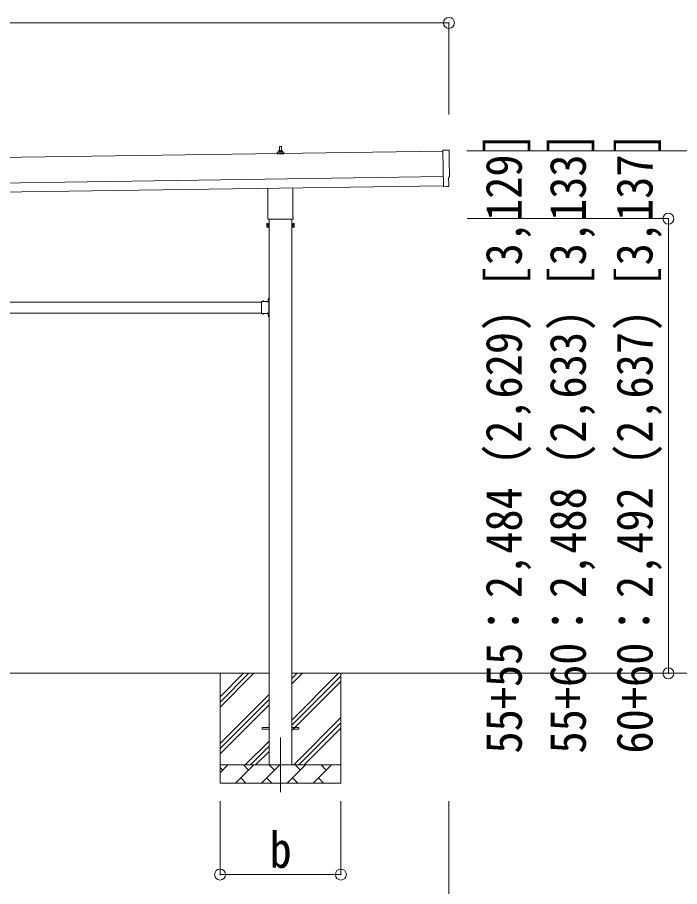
# Model space of a CAD drawing. Units: millimetres at full size, sheet at 1:60; details may follow other scales. Extents: x -16864 to 16864, y -11640 to 11640.
# Drawn here: x 5351 to 8971, y -8012 to -3264 of the extents above; entities that cross this region are included whole.
import ezdxf
from ezdxf.enums import TextEntityAlignment as Align

# ---------------------------------------------------------------- set-up
doc = ezdxf.new("R2010")
doc.units = ezdxf.units.MM
doc.header["$LTSCALE"] = 60
doc.header["$PDMODE"] = 32
doc.header["$PDSIZE"] = 60
doc.linetypes.add('CHAIN1', pattern=[8, 5, -1, 1, -1])
doc.linetypes.add('USER3', pattern=[4, 3, -1])
for name, color, linetype, lineweight in [('0-1_Defpoints', 7, 'CHAIN1', 9), ('0-2_TEXT1', 4, 'Continuous', 9), ('0-3_SHAPE', 7, 'Continuous', 9), ('0-8_TABLE1', 6, 'Continuous', 9)]:
    doc.layers.add(name, color=color, linetype=linetype, lineweight=lineweight)
doc.styles.add('ＭＳ ゴシック', font='')
doc.styles.get('ＭＳ ゴシック').set_extended_font_data('MS Gothic')

msp = doc.modelspace()

# ---------------------------------------------------------------- linework, layer by layer
at = {"layer": '0-1_Defpoints'}
msp.add_line((6789.53, -7196.68), (6789.53, -7545.68), dxfattribs=at)
at = {"layer": '0-2_TEXT1'}
for p, q in [((6783.83, -3993.85), (6784.56, -3970.32)), ((6785.56, -3969.35), (6794.11, -3969.35)), ((6795.11, -3970.32), (6795.83, -3993.85)), ((7677.22, -3994.02), (2312.27, -4070.66)), ((6771.58, -4009.35), (6771.58, -4001.63)), ((6808.08, -4009.35), (6771.58, -4009.35)), ((6771.96, -4000.85), (6807.7, -4000.85)), ((6772.35, -4000.66), (6779.07, -3999.03)), ((6779.45, -3998.85), (6800.21, -3998.85)), ((6779.83, -3998.06), (6779.83, -3993.85)), ((6780.83, -3993.85), (6798.83, -3993.85)), ((6799.83, -3998.06), (6799.83, -3993.85)), ((6807.32, -4000.66), (6800.6, -3999.03)), ((6808.08, -4009.35), (6808.08, -4001.63)), ((7677.15, -3988.93), (7679.99, -4187.77)), ((7708.83, -3990.13), (7677.15, -3988.93)), ((2314.27, -4210.64), (7679.22, -4134)), ((2314.98, -4260.64), (7679.94, -4184)), ((6721.23, -4353.33), (6721.23, -4197.69)), ((6857.83, -4195.74), (6857.83, -4353.33)), ((7698.2, -4186.6), (7679.99, -4187.77)), ((7698.87, -4187.22), (7698.2, -4186.6)), ((7699.62, -4187.49), (7706.53, -4187.03)), ((6719.53, -4362.11), (6719.53, -4356.61)), ((6857.46, -4365.61), (6721.59, -4365.61)), ((6727.03, -4365.61), (6727.03, -7346.68)), ((6852.03, -7346.68), (6852.03, -4365.61)), ((6859.53, -4356.61), (6859.53, -4362.11)), ((6715.53, -4391.61), (6716.28, -4390.29)), ((6715.53, -4391.61), (6715.53, -4408.61)), ((6715.53, -4408.61), (6716.28, -4409.92)), ((6722.53, -4395.2), (6716.28, -4395.2)), ((6722.53, -4405.01), (6716.28, -4405.01)), ((6722.53, -4409.92), (6716.28, -4409.92)), ((6725.03, -4409.31), (6722.53, -4409.31)), ((6854.03, -4409.31), (6856.53, -4409.31)), ((6856.53, -4395.2), (6862.77, -4395.2)), ((6856.53, -4405.01), (6862.77, -4405.01)), ((6856.53, -4409.92), (6862.77, -4409.92)), ((6863.53, -4391.61), (6862.77, -4390.29)), ((6863.53, -4408.61), (6862.77, -4409.92)), ((6863.53, -4391.61), (6863.53, -4408.61)), ((3894.03, -4818.68), (6685.03, -4818.68)), ((6685.03, -4815.68), (6685.03, -4881.68)), ((6685.03, -4815.68), (6725.03, -4815.68)), ((6688.13, -4815.17), (6688.13, -4815.68)), ((6688.13, -4815.68), (6699.93, -4815.68)), ((6721.03, -4818.68), (6726.53, -4818.68)), ((6724.52, -4799.78), (6725.03, -4799.78)), ((6725.03, -4795.68), (6727.03, -4795.68)), ((6725.03, -4795.68), (6725.03, -4815.68)), ((6725.03, -4799.78), (6725.03, -4811.58)), ((6727.03, -4802.68), (6725.03, -4802.68)), ((6727.03, -4808.68), (6725.03, -4808.68)), ((6725.03, -4819.68), (6725.03, -4877.68)), ((6726.53, -4818.68), (6726.53, -4878.68)), ((6727.03, -4795.68), (6727.03, -4815.68)), ((3894.03, -4878.68), (6685.03, -4878.68)), ((6685.03, -4881.68), (6725.03, -4881.68)), ((6688.13, -4882.19), (6688.13, -4881.68)), ((6688.13, -4881.68), (6699.93, -4881.68)), ((6721.03, -4878.68), (6726.53, -4878.68)), ((6725.03, -4879.68), (6721.03, -4879.68)), ((6724.52, -4885.78), (6725.03, -4885.78)), ((6725.03, -4881.68), (6725.03, -4901.68)), ((6725.03, -4885.78), (6725.03, -4897.58)), ((6727.03, -4888.68), (6725.03, -4888.68)), ((6727.03, -4881.68), (6727.03, -4901.68)), ((6727.03, -4894.68), (6725.03, -4894.68)), ((6725.03, -4901.68), (6727.03, -4901.68)), ((6689.53, -7142.18), (6727.03, -7142.18)), ((6689.53, -7151.18), (6689.53, -7142.18)), ((6689.53, -7142.18), (6727.03, -7142.18)), ((6689.53, -7151.18), (6689.53, -7142.18)), ((6689.53, -7151.18), (6727.03, -7151.18)), ((6689.53, -7151.18), (6727.03, -7151.18)), ((6852.03, -7142.18), (6889.53, -7142.18)), ((6852.03, -7142.18), (6889.53, -7142.18)), ((6852.03, -7151.18), (6889.53, -7151.18)), ((6852.03, -7151.18), (6889.53, -7151.18)), ((6889.53, -7151.18), (6889.53, -7142.18)), ((6889.53, -7151.18), (6889.53, -7142.18))]:
    msp.add_line(p, q, dxfattribs=at)
for points in [[(7709.33, -4183.99), (7708.66, -4136.97), (7709.26, -4136.96)], [(6722.53, -4409.92), (6722.53, -4390.29), (6716.28, -4390.29)], [(6722.53, -4409.31), (6722.53, -4390.91), (6725.03, -4390.91)], [(6856.53, -4409.31), (6856.53, -4390.91), (6854.03, -4390.91)], [(6856.53, -4409.92), (6856.53, -4390.29), (6862.77, -4390.29)], [(6688.13, -4815.17), (6699.93, -4815.17), (6699.93, -4815.68)], [(6725.03, -4819.68), (6721.03, -4819.68), (6721.03, -4817.68), (6725.03, -4817.68)], [(6724.52, -4799.78), (6724.52, -4811.58), (6725.03, -4811.58)], [(6688.13, -4882.19), (6699.93, -4882.19), (6699.93, -4881.68)], [(6725.03, -4877.68), (6721.03, -4877.68), (6721.03, -4879.68)], [(6724.52, -4885.78), (6724.52, -4897.58), (6725.03, -4897.58)]]:
    msp.add_lwpolyline(points, dxfattribs=at)
for points in [[(6725.03, -4410.61), (6725.03, -4389.61), (6727.03, -4389.61), (6727.03, -4410.61)], [(6854.03, -4410.61), (6854.03, -4389.61), (6852.03, -4389.61), (6852.03, -4410.61)]]:
    msp.add_lwpolyline(points, close=True, dxfattribs=at)
at = {"layer": '0-2_TEXT1', "linetype": 'USER3'}
for points in [[(6691.53, -4813.07), (6692.88, -4815.84), (6694.03, -4816.45)], [(6696.53, -4813.07), (6695.17, -4815.84), (6694.03, -4816.45)], [(6722.41, -4803.18), (6725.19, -4804.53), (6725.8, -4805.68)], [(6722.41, -4808.18), (6725.19, -4806.82), (6725.8, -4805.68)], [(6691.53, -4884.29), (6692.88, -4881.51), (6694.03, -4880.9)], [(6696.53, -4884.29), (6695.17, -4881.51), (6694.03, -4880.9)], [(6722.41, -4889.18), (6725.19, -4890.53), (6725.8, -4891.68)], [(6722.41, -4894.18), (6725.19, -4892.82), (6725.8, -4891.68)]]:
    msp.add_lwpolyline(points, dxfattribs=at)
at = {"layer": '0-2_TEXT1'}
for centre, radius, start, end in [((6785.56, -3970.35), 1, 90, 178.60509), ((6794.11, -3970.35), 1, 1.39491, 90), ((6772.58, -4001.63), 1, 103.62699, 180), ((6778.83, -3998.06), 1, 283.62699, 0), ((6783.92, -3994.48), 4.13, 90, 171.17633), ((6780.83, -3994.85), 1, 90, 180), ((6793.17, -3993.85), 4.83, 133.60282, 180), ((6786.5, -3993.85), 4.83, 0, 46.39718), ((6795.75, -3994.48), 4.13, 8.82367, 90), ((6798.83, -3994.85), 1, 0, 90), ((6800.83, -3998.06), 1, 180, 256.37301), ((6807.08, -4001.63), 1, 0, 76.37301), ((7699.55, -4186.49), 1, 227.3164, 273.81435), ((6723.53, -4356.61), 4, 125.09963, 180), ((6723.53, -4362.11), 4, 180, 194.47751), ((6723.53, -4362.11), 4, 194.47751, 241.04498), ((6855.53, -4362.11), 4, 298.95502, 345.52249), ((6855.53, -4356.61), 4, 0, 54.90037), ((6855.53, -4362.11), 4, 345.52249, 0), ((6719.87, -4392.75), 4.34, 145.61575, 214.38425), ((6719.87, -4407.47), 4.34, 145.61575, 214.38425), ((6731.77, -4400.11), 16.24, 162.41205, 197.58795), ((6847.28, -4400.11), 16.24, 342.41205, 17.58795), ((6859.18, -4392.75), 4.34, 325.61575, 34.38425), ((6859.18, -4407.47), 4.34, 325.61575, 34.38425), ((6694.03, -4820.91), 8.23, 44.2189, 135.7811), ((6730.26, -4805.68), 8.23, 134.2189, 225.7811), ((6725.03, -4815.68), 2, 270, 0), ((6694.03, -4876.44), 8.23, 224.2189, 315.7811), ((6730.26, -4891.68), 8.23, 134.2189, 225.7811), ((6725.03, -4881.68), 2, 0, 90)]:
    msp.add_arc(centre, radius, start, end, dxfattribs=at)
for centre, major_axis, ratio, start_param, end_param in [((7708.63, -3993.12), (3, -0.04), 0.99863, 6.2683889, 7.8016218), ((12475.01, -3995.47), (-4762.89, -68.04), 0.99863, 6.268406, 6.2977043), ((7709.2, -4132.56), (4.41, -0.06), 0.99863, 4.712389, 6.2976778), ((7706.33, -4184.03), (2.21, -2.04), 0.9974, 5.5252311, 7.0411395)]:
    msp.add_ellipse(centre, major_axis=major_axis, ratio=ratio, start_param=start_param, end_param=end_param, dxfattribs=at)
at = {"layer": '0-3_SHAPE'}
for p, q in [((6727.03, -6846.68), (3852.03, -6846.68)), ((6459.53, -6846.68), (6459.53, -7446.68)), ((6459.53, -7031.73), (6644.58, -6846.68)), ((6459.53, -7003.44), (6616.29, -6846.68)), ((6459.53, -6975.16), (6588.01, -6846.68)), ((6852.03, -7101.78), (7107.12, -6846.68)), ((6852.03, -6903.79), (6909.13, -6846.68)), ((6852.03, -6875.5), (6880.85, -6846.68)), ((7808.93, -6846.68), (6852.03, -6846.68)), ((6852.03, -7130.06), (7119.53, -6862.56)), ((7119.53, -6846.68), (7119.53, -7446.68)), ((6852.03, -7158.34), (7119.53, -6890.84)), ((6459.53, -7229.72), (6727.03, -6962.22)), ((6459.53, -7258), (6727.03, -6990.5)), ((6459.53, -7286.29), (6727.03, -7018.79)), ((6861.68, -7346.68), (7119.53, -7088.83)), ((6889.97, -7346.68), (7119.53, -7117.12)), ((6918.25, -7346.68), (7119.53, -7145.4)), ((6597.12, -7346.68), (6727.03, -7216.78)), ((6625.41, -7346.68), (6727.03, -7245.06)), ((6653.69, -7346.68), (6727.03, -7273.34)), ((6459.53, -7346.68), (7119.53, -7346.68)), ((6459.53, -7389.57), (6502.42, -7346.68)), ((6543.84, -7446.68), (6643.84, -7346.68)), ((6615.29, -7375.23), (6586.73, -7346.68)), ((6685.26, -7446.68), (6785.26, -7346.68)), ((6756.71, -7375.23), (6728.15, -7346.68)), ((6826.68, -7446.68), (6926.68, -7346.68)), ((6898.13, -7375.23), (6869.58, -7346.68)), ((6968.1, -7446.68), (7068.1, -7346.68)), ((7039.55, -7375.23), (7011, -7346.68)), ((7116.24, -7346.68), (7119.53, -7343.39)), ((6473.87, -7375.23), (6459.53, -7360.89)), ((7119.53, -7446.68), (6459.53, -7446.68)), ((6572.39, -7418.12), (6600.95, -7446.68)), ((6713.81, -7418.12), (6742.37, -7446.68)), ((6855.24, -7418.12), (6883.79, -7446.68)), ((6996.66, -7418.12), (7025.21, -7446.68))]:
    msp.add_line(p, q, dxfattribs=at)
at = {"layer": '0-8_TABLE1'}
for p, q in [((7710.23, -3294.04), (-3128.69, -3294.04)), ((7710.23, -3294.04), (7710.23, -3794.04)), ((10159.93, -3993.57), (7808.93, -3993.57)), ((8909.93, -4363.11), (7809.93, -4363.11)), ((8909.93, -4363.11), (8909.93, -6846.68)), ((10159.93, -6846.68), (7808.93, -6846.68)), ((6459.53, -7945.68), (6459.53, -7545.68)), ((7119.53, -7945.68), (7119.53, -7545.68)), ((7709.93, -9195.68), (7709.93, -7545.68)), ((6459.53, -7945.68), (7119.53, -7945.68))]:
    msp.add_line(p, q, dxfattribs=at)
for p in [(7710.23, -3294.04), (8909.93, -4363.11), (8909.93, -6846.68), (6459.53, -7945.68), (7119.53, -7945.68)]:
    msp.add_point(p, dxfattribs=at)

# ---------------------------------------------------------------- texts
at = {"layer": '0-8_TABLE1', "color": 7, "style": 'ＭＳ ゴシック', "width": 0.9}
for s, p in [('55+55：2,484 (2,629) [3,129]', (8167.91, -7284.89)), ('55+60：2,488 (2,633) [3,133]', (8517.91, -7284.89)), ('60+60：2,492 (2,637) [3,137]', (8882.43, -7284.89))]:
    msp.add_text(s, height=197.9, rotation=90, dxfattribs=at).set_placement(p, align=Align.BOTTOM_LEFT)
msp.add_text('b', height=197.9, dxfattribs=at).set_placement((6729.53, -7968.18), align=Align.BOTTOM_LEFT)

doc.saveas('drawing.dxf')
